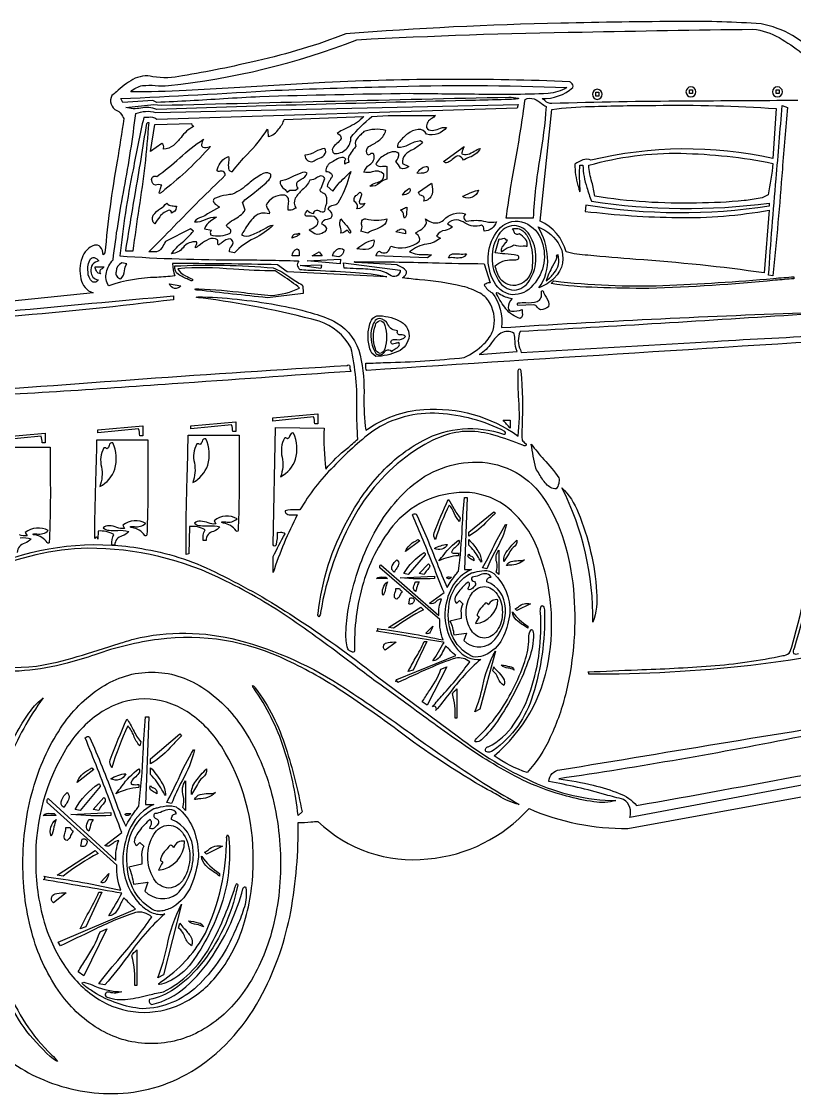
# Model space of a CAD drawing. Extents: x 0.65 to 7.74, y 3.73 to 7.61.
# Drawn here: x 3.02 to 5.815, y 3.732 to 7.608 of the extents above; entities that cross this region are included whole.
import ezdxf

# ---------------------------------------------------------------- set-up
doc = ezdxf.new("R2010")
doc.units = 0

msp = doc.modelspace()

# ---------------------------------------------------------------- linework, layer by layer
for points in [[(5.907509, 7.487956, 0.029976), (5.807034, 7.556655, 0.09106), (5.693632, 7.598829, 0.022583), (5.409601, 7.607548, 0.006506), (4.970134, 7.601079, 0.015009), (4.192636, 7.562829, -0.038209), (3.872354, 7.466025, -0.018253), (3.601865, 7.411053, -0.091219), (3.494637, 7.407829, 0.193727), (3.422629, 7.397942, 0.057357), (3.36274, 7.353579, -0.005269), (3.346639, 7.339829, 0.439012), (3.364639, 7.285829, -0.204812), (3.385028, 7.26487, 0.012229), (3.389639, 7.256831, -0.005755), (3.365692, 7.103153, 0.022533), (3.321639, 6.770831), (3.314637, 6.763831, 0.184039), (3.304744, 6.792976, 0.262131), (3.283665, 6.798899, 0.240208), (3.238728, 6.752621, 0.148842), (3.234887, 6.677204, 0.291979), (3.278639, 6.626833), (2.37464, 6.533832)], [(5.826631, 7.321829, 0.001), (5.420757, 7.319329, 0.008299), (4.937633, 7.310831, -0.213239), (4.912966, 7.321052, 0.050287), (4.901633, 7.328829, 0.1875), (5.013633, 7.368829, 0.311055), (5.006468, 7.385829, -0.025078), (5.002633, 7.389829, 0.022864), (4.116636, 7.386829), (3.789133, 7.367438, -0.002103), (3.614636, 7.358758, -0.019195), (3.414639, 7.353829, -0.155962), (3.457715, 7.375756, -0.060466), (3.503237, 7.375903, 0.054552), (3.551637, 7.375829, 0.066383), (4.232636, 7.541829, -0.010009), (5.047174, 7.56929, -0.002325), (5.664289, 7.579831, -0.10301), (5.758676, 7.54922, -0.03462), (5.840965, 7.4937, 0.045009)], [(4.890633, 6.644832, 0.178538), (4.921758, 6.754831, 0.126065), (4.887633, 6.864831, -0.180648), (4.966633, 6.795831, -0.335934), (4.945705, 6.679361, -0.099061), (4.890633, 6.644832)], [(6.335858, 6.477103, 0.001446), (4.268636, 6.345832, -0.000007), (4.268636, 6.345832, -0.227383), (4.264595, 6.363199, 0.042474), (4.264636, 6.371832, -0.001238), (4.335953, 6.374569, 0.020714), (4.620635, 6.392832, 0.077458), (4.691904, 6.442044, 0.117373), (4.724463, 6.492045, 0.191274), (4.715549, 6.585418, 0.15668), (4.677532, 6.625041, 0.068756), (4.61417, 6.649943, 0.036911), (4.459041, 6.673772, -0.008796), (4.397635, 6.680833, 0.116816), (4.410742, 6.695147, 0.267841), (4.4102, 6.706196, 0.116035), (4.383614, 6.724251, -0.002679), (4.376636, 6.727831), (4.229843, 6.735986, -0.031935), (4.223593, 6.737557, 0.977823), (4.222806, 6.738646, -0.065371), (4.229824, 6.739161, -0.00682), (4.505926, 6.735365, 0.003144), (4.692635, 6.731831), (4.714635, 6.662831, 0.246691), (4.699601, 6.659469, -0.047358), (4.692635, 6.655832, 0.168389), (4.721635, 6.626833, -0.198863), (4.754633, 6.500832, -0.007515), (5.840881, 6.554153, -0.125145)], [(2.385642, 6.504833, -0.001472), (3.569637, 6.615832), (3.569637, 6.601832, -0.009954), (2.984514, 6.541457, -0.002844), (2.592437, 6.507473, -0.01557), (2.37464, 6.493832), (2.385642, 6.504833)], [(5.839224, 6.548292, -0.003093), (4.822633, 6.486832, 0.223245), (4.823788, 6.420163, -0.004512), (4.826635, 6.410833, -0.001176), (5.498382, 6.449583, -0.008885), (6.330629, 6.486832)], [(2.84089, 5.607067, -0.134449), (3.346262, 5.71466, -0.135919), (3.353271, 5.753215, 0.153545), (3.296833, 5.765153), (3.295824, 5.736393, 0.99063), (3.284639, 5.738778, -0.008978), (3.288313, 5.933339, 0.004513), (3.292271, 6.095214), (3.476271, 6.095214, 0.003439), (3.476303, 5.990119, -0.014105), (3.47295, 5.751271, -0.748912), (3.465567, 5.749818, 0.199334), (3.420394, 5.777757, -0.305601), (3.413187, 5.78057, -0.154655), (3.42059, 5.781894, -0.005712), (3.427875, 5.781743, 0.239352), (3.469269, 5.793215, 0.309106), (3.386271, 5.786215), (3.392333, 5.774903, -0.172669), (3.364886, 5.778475, 0.098086), (3.336875, 5.784167, 0.246485), (3.314925, 5.777421, 0.235537), (3.336594, 5.768718, 0.044422), (3.367648, 5.767578, -0.083382), (3.407269, 5.764217, -0.145282), (3.384148, 5.747727, 0.365157), (3.357271, 5.714215), (3.353083, 5.714215, -0.031874), (3.4696, 5.699133, -0.076234), (3.734544, 5.610041, -0.030807), (4.005813, 5.455015, -0.023518), (4.302328, 5.242418), (4.599635, 5.021836, 0.058147), (4.866509, 4.859461, 0.103907), (5.168633, 4.790836, -0.112831), (5.089391, 4.786507, -0.037628), (4.989655, 4.807408, -0.034867), (4.845646, 4.858215, -0.034932), (4.636224, 4.980521, -0.011247), (4.435443, 5.123939, 0.005635), (4.293635, 5.226835, -0.001081), (4.22612, 5.277641, 0.012217), (3.9979, 5.444151, 0.038063), (3.758671, 5.584504, 0.118552), (3.259226, 5.703036, 0.103755), (2.892678, 5.618063, 0.08852)], [(2.93964, 6.068835), (3.123639, 6.068835, 0.003436), (3.123672, 5.963763, -0.014102), (3.120319, 5.72489, -0.748974), (3.112936, 5.723437, 0.199334), (3.067764, 5.751376, -0.305635), (3.060557, 5.754189, -0.154702), (3.06796, 5.755513, -0.005707), (3.075243, 5.755361, 0.239327), (3.116639, 5.766833, 0.309151), (3.033639, 5.759833), (3.039701, 5.748522, -0.172692), (3.012254, 5.752093, 0.098103)], [(6.224193, 5.388772, -0.039378), (5.657163, 5.279679, -0.02947), (5.070633, 5.247835, 0.309777), (5.067633, 5.255835, -0.004481), (5.246294, 5.263773, 0.011084), (5.51162, 5.277851, 0.032912), (5.772917, 5.315142, 0.153051), (5.79468, 5.323513, 0.097626), (5.805492, 5.350703, -0.000005), (5.805643, 5.351214, 0.043471), (5.892941, 5.791959, 0.028468)], [(5.903438, 5.780367, -0.049622), (5.812901, 5.340868, 0.205766), (5.811093, 5.323132, 0.250517), (5.828599, 5.322392, 0.01001)], [(3.01501, 5.741197, -0.083376), (3.054639, 5.737835, -0.145272), (3.031516, 5.721345, 0.36516), (3.00464, 5.687835)], [(2.634362, 5.319322, 0.097567), (3.07454, 5.277394, 0.036107), (3.220702, 5.311429, 0.007538), (3.373071, 5.358614, -0.009565), (3.425174, 5.374886, -0.123884), (3.803285, 5.370565, -0.082816), (4.190896, 5.196243, -0.010038), (4.429579, 5.031867, 0.016234), (4.708051, 4.842951, 0.002166), (4.818635, 4.776836, -0.088975), (4.744023, 4.80924, 0.021248), (4.703635, 4.830836, -0.032899), (4.378897, 5.045759, 0.011943), (4.183998, 5.182609, 0.037265), (3.980685, 5.297562, 0.14664), (3.515637, 5.373835, 0.053542), (3.285349, 5.317957, -0.009895), (3.184594, 5.287304, -0.088975), (2.874189, 5.261691, -0.060409)], [(6.104629, 4.895836), (5.218633, 4.729837, 0.356004), (5.196632, 4.794836, -0.002716), (5.132024, 4.812033, 0.026144), (4.926633, 4.859836, -0.395117), (4.966031, 4.901542, -0.001138), (6.194629, 5.103837, 0.000076)], [(4.962633, 4.869836, -0.025406), (5.086633, 4.846462, -0.040076), (5.181165, 4.816259, -0.13628), (5.243633, 4.772837, 0.001187), (5.856631, 4.884462, 0.002286), (6.295786, 4.967321, 0.01713), (6.532629, 5.017836, -0.013448), (6.530642, 5.025269, 0.28744), (6.510629, 5.053836), (6.219631, 5.093836, 0.002655), (5.836158, 5.021538, -0.013495), (4.962633, 4.869836)], [(2.9002, 3.919657, 0.111706), (3.100345, 3.780816, 0.109453), (3.368288, 3.732073, 0.133526), (3.649966, 3.820702, 0.129907), (3.891317, 4.093978, 0.074918), (3.99316, 4.389083, 0.050467), (4.019636, 4.711837, 0.029208), (4.066163, 4.71399, -0.012209), (4.091636, 4.715838, 0.223522), (4.48901, 4.579838, 0.188531), (4.854633, 4.761839, 0.104972), (5.212344, 4.690253), (6.453629, 4.916836, 0.088666)], [(3.181014, 4.457379), (3.135014, 4.421381, -0.709018), (3.147245, 4.455175, -0.068673), (3.181014, 4.457379)]]:
    msp.add_lwpolyline(points, format="xyb")
for points in [[(3.386639, 7.314829), (3.378639, 7.328829, 0.003834), (3.936692, 7.358925, -0.004573), (4.335749, 7.371822, -0.018292), (4.991633, 7.368829, -0.093761), (4.923933, 7.346764, -0.014717), (4.657105, 7.344419, -0.001593), (4.422947, 7.346829, -0.000113), (4.422947, 7.346829), (4.422947, 7.346829, 0.004551), (3.881674, 7.335558, 0.001007), (3.750181, 7.327939, -0.00383), (3.508637, 7.314829), (3.494637, 7.321829)], [(5.439935, 7.334794, 0.414102), (5.457661, 7.353058, 0.414085), (5.439935, 7.371324, 0.41407), (5.422207, 7.353058, 0.414086)], [(5.752933, 7.334794, 0.414086), (5.770661, 7.353058, 0.41407), (5.752933, 7.371324, 0.41407), (5.735206, 7.353058, 0.414086)], [(4.784224, 7.325662, -0.000875), (4.660964, 7.322508, 0.00269), (3.508637, 7.289829, 0.150088), (3.451035, 7.29453, -0.120482), (3.396637, 7.296829), (3.497637, 7.307831), (3.524887, 7.304829), (3.524888, 7.304829, -0.001073), (4.781722, 7.334153, -0.039912), (4.816126, 7.330309, -0.862888), (4.816807, 7.329184, -0.083032), (4.812367, 7.328025, -0.022181)], [(4.840635, 7.325829, -0.209515), (4.872841, 7.327736, -0.072464), (4.899909, 7.311332, 0.027321), (4.916633, 7.299829, -0.022821), (4.893935, 7.114139, 0.030467), (4.869635, 6.896831, -0.008172), (4.772635, 6.896831, -0.000068), (4.772635, 6.896831, -0.013686), (4.806635, 7.111329, 0.013686)], [(5.101383, 7.326128, 0.414102), (5.11911, 7.344392, 0.414102), (5.101383, 7.362656, 0.414102), (5.083657, 7.344392, 0.414102)], [(3.350639, 6.745832, -0.016481), (3.391192, 7.005146, 0.018602), (3.432639, 7.274829, -0.166735), (3.504637, 7.278829), (4.815635, 7.307831), (4.811697, 7.293767), (3.508637, 7.253831, 0.248245), (3.479569, 7.260647, -0.062946), (3.461637, 7.260829), (3.461637, 7.260829, 0.006157), (3.423138, 7.07183, 0.024841), (3.375639, 6.759831, 0.01678), (3.803873, 6.746055, -0.004648), (4.017989, 6.742581, -0.957339), (4.020108, 6.736968, 0.071344), (4.016636, 6.727831, 0.170219), (4.02575, 6.711557, 0.020495), (4.083264, 6.708008, -0.006671), (4.227046, 6.69982, -0.044689), (4.340636, 6.684832), (3.980638, 6.702832), (3.945881, 6.728107, 0.004874), (3.565467, 6.732586, 0.063012), (3.573637, 6.687831), (3.573637, 6.687831, -0.014095), (3.508779, 6.682384, 0.080636), (3.335639, 6.651832, -0.206541), (3.326638, 6.700706, -0.116665)], [(5.736631, 7.112831, 0.113934), (5.078633, 7.105831, 0.231701), (5.049258, 7.10708, 0.066691), (5.020633, 7.091831, 0.080763), (5.03167, 7.014759, -0.000441), (5.033039, 7.009437, -0.000046), (5.033348, 7.008231, 0.05472), (5.038261, 6.992048, 0.137482), (5.038786, 7.011171, -0.030636), (5.038633, 7.087831), (5.049633, 7.087831, 0.075148), (5.063915, 7.007675, 0.016365), (5.080446, 6.957518), (5.080446, 6.957518, 0.070078), (5.722631, 6.950831), (5.722631, 6.939831, -0.079317), (5.060633, 6.943831), (5.057946, 6.921269, 0.026615), (5.392163, 6.898799, 0.049367), (5.722631, 6.925831), (5.704632, 6.698832, 0.018492), (5.240418, 6.747488, -0.004086), (5.067266, 6.762538, -0.059952), (4.988633, 6.774831, 0.228564), (4.894635, 6.885831), (4.937633, 7.289829, -0.031503), (5.076571, 7.300283, -0.007876), (5.312632, 7.304455, -0.020323), (5.747631, 7.292829)], [(5.736631, 6.687831), (5.720861, 6.690435, -0.005256), (5.748093, 7.038624, 0.002996), (5.769632, 7.303829), (5.789193, 7.2971, 0.002494), (5.770625, 7.073497, -0.005896)], [(4.012636, 6.932831, 0.036304), (4.004112, 6.929374, -0.190165), (3.983636, 6.925831, -0.066192), (3.984636, 6.946246, 0.11145), (3.984657, 6.968024, 0.308997), (3.965636, 6.979831, 0.295975), (3.904637, 6.943831, 0.160222), (3.910447, 6.929403, -0.229171), (3.915637, 6.911832, 0.286286), (3.861345, 6.900956, 0.075716), (3.825902, 6.853769, -0.011985), (3.814637, 6.835831, 0.224841), (3.852678, 6.836308, 0.040082), (3.896031, 6.857336, -0.103062), (3.929637, 6.871831, -0.089014), (3.860486, 6.822776, 0.101584), (3.789637, 6.770831), (3.771638, 6.774831, -0.241024), (3.777617, 6.792715, 0.115984), (3.784745, 6.807515, 0.324907), (3.774638, 6.821831, 0.166537), (3.745064, 6.808689, -0.033849), (3.732742, 6.800397, -0.726297), (3.73006, 6.805723, 0.070529), (3.728638, 6.817831, 0.251376), (3.69665, 6.820322, 0.066947), (3.666616, 6.801475, -0.0257), (3.648637, 6.788831, -0.196586), (3.651051, 6.79921, 0.266027), (3.652637, 6.810831, 0.26773), (3.603824, 6.78986, -0.200482), (3.562638, 6.767831, -0.081745), (3.600763, 6.808936, 0.03037), (3.641637, 6.849831), (3.630637, 6.857832), (3.54045, 6.812518, 0.004928), (3.536698, 6.805547, -0.063642), (3.522868, 6.783879, -0.23416), (3.501637, 6.774831), (3.479639, 6.774831, 0.008824), (3.570574, 6.866253, -0.010133), (3.756637, 7.051831, 0.55707), (3.734365, 7.065493, -0.800448), (3.728358, 7.07485, -0.232009), (3.767637, 7.119829, -0.171109), (3.768643, 7.1003, 0.074126), (3.768252, 7.076538, 0.436866), (3.782637, 7.065831, -0.031397), (3.836532, 7.12821, 0.058296), (3.908636, 7.217829, -0.057687), (3.911636, 7.191829, 0.201738), (3.950012, 7.219454, 0.108651), (3.969637, 7.253831), (4.257636, 7.263829, -0.105928), (4.199901, 7.224922, 0.048158), (4.160636, 7.202831, -0.381174), (4.175166, 7.184233, -0.127673), (4.160283, 7.166576, 0.088822), (4.145081, 7.149838, 0.370842), (4.149636, 7.130832, 0.457164), (4.210636, 7.188829, -0.044721), (4.286636, 7.263829, -0.026364), (4.442858, 7.267867, 0.004949), (4.516635, 7.267829, -0.04742), (4.50351, 7.256916, 0.324477), (4.484635, 7.224829, 0.284135), (4.504143, 7.213868, 0.077539), (4.528032, 7.219685, -0.131516), (4.556635, 7.224829, -0.304843), (4.484635, 7.199831, 0.309235), (4.453604, 7.217237, 0.13296), (4.416385, 7.201831, 0.075728), (4.387042, 7.173674, 0.264393), (4.379636, 7.152831, 0.152473), (4.419596, 7.16353, -0.068394), (4.462635, 7.177829), (4.469635, 7.170829, -0.100051), (4.435506, 7.145469, 0.073169), (4.406857, 7.12573, 0.250955), (4.397635, 7.094831), (4.419636, 7.083829, -0.298756), (4.390354, 7.076939, 0.057492), (4.372635, 7.101831, 0.260413), (4.383635, 7.130832, 0.249627), (4.360261, 7.135987, 0.089604), (4.332386, 7.12408, 0.171453), (4.300636, 7.091831, 0.304308), (4.325547, 7.084088, -0.070659), (4.340636, 7.083829), (4.340636, 7.037831, 0.092422), (4.315096, 7.024414, -0.222838), (4.278636, 7.011831, -0.145654), (4.301369, 7.023939, 0.093551), (4.322136, 7.033488, 0.271577), (4.329636, 7.055829, 0.300529), (4.287775, 7.063928, -0.135075), (4.257636, 7.062831, -0.15994), (4.277545, 7.089495, 0.365417), (4.293635, 7.127832, 0.466788), (4.278982, 7.127367, -0.099988), (4.271636, 7.123829, -0.401117), (4.275636, 7.155831, -0.000643), (4.279846, 7.158088, 0.050822), (4.315425, 7.180298, 0.175798), (4.336635, 7.213829, 0.150658), (4.257636, 7.209829, -0.035326), (4.246065, 7.198161, 0.077591), (4.229944, 7.180041, 0.237732), (4.228635, 7.155831, -0.017895), (4.219465, 7.144364, 0.063479), (4.204187, 7.122821, 0.232267), (4.203636, 7.098831, -0.004492), (4.200636, 7.097869, 0.126449), (4.188636, 7.091831, 0.048604), (4.188802, 7.097753, -0.276759), (4.192636, 7.109829, 0.295869), (4.173093, 7.115127, 0.068315), (4.151269, 7.104621, -0.057331), (4.131636, 7.094831, -0.062367), (4.126174, 7.085834, 0.267474), (4.120636, 7.065831, -0.167911), (4.139011, 7.058581, -0.504748), (4.138636, 7.040831, -0.047671), (4.132487, 7.029812, 0.122481), (4.124636, 7.011831), (4.145636, 6.993831, -0.072946), (4.188183, 7.043309, 0.015521), (4.210636, 7.065831, 0.008707), (4.203048, 7.043755, -0.069359), (4.163636, 6.950831, -0.173201), (4.147142, 6.942732, 0.261708), (4.127636, 6.929831, -0.096166), (4.140261, 6.914456, -0.299698), (4.138636, 6.896831, -0.094376), (4.124977, 6.892246, 0.314391), (4.104199, 6.876268, -0.257658), (4.121896, 6.859031, -0.272486), (4.112229, 6.845362, -0.258669), (4.080636, 6.839831), (4.059636, 6.853831, -0.020957), (4.068316, 6.858474, 0.079604), (4.086231, 6.869913, 0.27633), (4.091636, 6.889831, 0.327485), (4.058733, 6.903724, -0.019146), (4.048636, 6.903831, -0.505431), (4.048892, 6.918738, 0.113064), (4.052636, 6.925831, 0.20093), (4.076699, 6.913768, -0.642051), (4.096671, 6.922674, 0.311619), (4.116636, 6.921831, -0.050384), (4.120449, 6.941506, 0.195051), (4.120636, 6.979831, 0.094118), (4.110692, 6.986826, -0.0978), (4.10026, 6.994254, -0.426984), (4.102636, 7.004831), (4.116386, 7.040081, 0.307421), (4.102187, 7.049114, 0.104262), (4.086442, 7.042334, -0.144582), (4.062636, 7.033831, -0.112437), (4.034946, 6.998588, 0.081474), (4.009613, 6.968677, 0.290755)], [(3.422637, 6.777831), (3.396637, 6.777831, -0.002533), (3.430552, 6.982029, 0.004095), (3.472637, 7.238829, 0.009726), (3.473628, 7.239874, -0.309109), (3.479639, 7.242829, -0.023347), (3.444083, 6.932838, 0.005803)], [(3.641637, 7.227829, 0.119792), (3.596501, 7.188245, -0.051283), (3.569209, 7.159667, -0.163639), (3.533637, 7.145831, -0.009355), (3.533732, 7.149566, 0.34666), (3.526637, 7.166831), (3.486638, 7.137829), (3.501637, 7.235829), (3.634637, 7.238829, 0.358508), (3.638075, 7.2317, -0.097683)], [(3.702637, 7.155831, -0.043826), (3.537897, 6.999707, 0.000117), (3.528058, 6.991363, -0.188706), (3.519234, 6.986365, -0.303967), (3.519432, 6.994946, 0.002785), (3.520666, 6.999206, -0.051677), (3.526637, 7.015831, 0.169785), (3.50389, 7.016056, -0.309726), (3.490597, 7.032459, -0.658478), (3.508637, 7.047831, 0.031562), (3.591835, 7.114174, -0.036269), (3.677637, 7.181829, 0.094667), (3.670913, 7.16214, 0.320735), (3.674788, 7.153643, 0.142543), (3.699348, 7.155113, -0.00139)], [(4.073636, 7.101831, -0.052716), (4.090587, 7.110623, 0.089511), (4.114296, 7.124396, 0.359566), (4.116636, 7.148831, 0.085673), (4.081431, 7.136533, -0.087301), (4.044636, 7.123829, 0.511418)], [(4.678635, 7.148831, -0.20207), (4.639193, 7.116797, 0.043965), (4.617635, 7.105831, 0.342636), (4.596692, 7.121609, 0.129635), (4.576745, 7.108761, -0.082441), (4.561089, 7.097414, -0.354443), (4.545635, 7.101831), (4.620635, 7.155831, 0.112219), (4.614155, 7.141071, -0.049142), (4.610635, 7.130832, 0.231307), (4.633368, 7.127554, 0.061426), (4.656546, 7.138408, -0.059857)], [(5.736631, 7.094831, -0.023685), (5.719367, 6.981101, -0.121046), (5.689825, 6.96904, -0.029566), (5.632087, 6.959959, -0.023184), (5.46053, 6.951296, -0.045399), (5.092633, 6.975831, 0.039439), (5.081982, 7.027274, -0.053131), (5.070633, 7.087831, -0.07331), (5.403632, 7.13108, -0.044698)], [(3.885517, 7.053642, 0.047913), (3.841095, 7.021862, -0.082539), (3.782637, 6.983831, -0.020902), (3.760981, 6.979971, 0.097219), (3.720637, 6.968832, 0.581651), (3.716511, 6.951564, 0.078219), (3.733346, 6.938279, -0.007179), (3.735637, 6.936831), (3.692637, 6.911832, -0.108147), (3.670743, 6.900545, 0.218381), (3.645637, 6.882831, 0.119565), (3.68446, 6.891712, -0.119349), (3.724638, 6.900831), (3.724637, 6.900831, 0.0281), (3.702762, 6.885331, 0.190076), (3.681637, 6.857832), (3.706637, 6.853831, 0.276728), (3.702803, 6.841754, -0.048598), (3.702637, 6.835831, 0.169224), (3.774638, 6.842831, 0.473663), (3.769312, 6.860346, -0.223324), (3.760637, 6.871831, -0.065388), (3.786327, 6.890658, 0.115125), (3.828637, 6.925831), (3.818636, 6.954831, -0.012534), (3.85567, 6.984742, 0.028529), (3.910626, 7.03109, 0.124618), (3.921048, 7.046613, 0.280792), (3.919172, 7.057486, 0.301579)], [(4.052636, 7.058831, 0.294731), (4.029993, 7.059425, 0.029098), (3.99368, 7.044186, -0.081722), (3.954636, 7.029829, 0.269219), (3.969475, 7.002643, -0.074462), (3.980638, 6.990831, -0.300808), (4.000137, 6.997831, 0.300766), (4.019636, 7.004831, -0.286011), (4.016446, 7.026281, -0.127208), (4.031483, 7.037962, 0.209147)], [(4.448635, 7.058831, 0.008484), (4.453159, 7.064043, -0.257261), (4.487635, 7.083829, -0.521079), (4.480439, 7.061839, -0.100903)], [(4.455635, 6.990831), (4.502635, 7.022832, 0.001494), (4.503341, 7.01875, -0.107613), (4.504539, 6.983069, -0.293588), (4.473635, 6.957831, 0.570821), (4.465573, 6.978199, -0.37695)], [(4.260636, 6.950831, -0.296017), (4.232636, 6.929831, 0.378222), (4.228295, 6.953105, -0.624493), (4.232636, 6.979831), (4.242636, 6.990831, -0.364269), (4.248596, 6.980666, -0.069751), (4.24439, 6.96619, 0.164376), (4.241356, 6.951226, 0.327868)], [(4.397635, 6.979831, -0.150108), (4.422636, 7.004831, -0.440472), (4.41876, 6.987456, -0.137303)], [(4.613635, 6.975831, 0.020219), (4.632782, 6.983862, -0.057985), (4.671635, 6.997831, -0.479811), (4.617635, 6.972831)], [(3.555637, 6.925831, 0.203038), (3.519638, 6.901206, 0.035962), (3.501638, 6.875831), (3.501637, 6.875831, -0.373396), (3.495882, 6.906862, -0.092061), (3.522278, 6.931451, 0.062405), (3.544637, 6.950831, 0.215957), (3.564512, 6.941206, 0.036053), (3.580637, 6.939831, 0.007129), (3.579065, 6.934815, -0.279859), (3.562638, 6.914832, 0.389383), (3.559109, 6.922627, -0.069012)], [(4.692635, 6.849831, -0.080155), (4.691708, 6.855001, 0.293034), (4.682635, 6.871831, -0.267669), (4.62421, 6.879015, 0.094546), (4.592692, 6.890551, 0.241989), (4.559635, 6.875831), (4.577635, 6.864831, -0.158369), (4.551083, 6.852343, 0.276666), (4.520635, 6.831831), (4.534635, 6.824831, -0.149458), (4.484713, 6.802743, 0.140271), (4.422636, 6.774831, 0.111659), (4.478493, 6.764976, -0.024671), (4.502635, 6.763831), (4.487635, 6.752832), (4.300636, 6.759831, 0.055626), (4.304444, 6.767281, -0.30191), (4.314636, 6.777831, 0.464353), (4.346237, 6.778324, 0.104249), (4.354636, 6.795831, 0.278074), (4.458635, 6.813831, 0.343658), (4.448313, 6.839327, -0.009), (4.444635, 6.842831, -0.013885), (4.454249, 6.849058, 0.078379), (4.477836, 6.867293, 0.326074), (4.480635, 6.893831, 0.083091), (4.50226, 6.882081, 0.285237), (4.545635, 6.889831, -0.304001), (4.624635, 6.911832, 0.540946), (4.628635, 6.885831, -0.103119), (4.698604, 6.884557, 0.105148), (4.736635, 6.882831, -0.316638)], [(4.412635, 6.936831, -0.053356), (4.411635, 6.914956, -0.202969), (4.404635, 6.896831, -0.113584), (4.401257, 6.908396, 0.304422), (4.390635, 6.925831, -0.018636), (4.404712, 6.932985, 0.004599)], [(4.174636, 6.893831, 0.033831), (4.18885, 6.876387, -0.081942), (4.210636, 6.846831), (4.206636, 6.842831), (4.196636, 6.853831, -0.231859), (4.174636, 6.842831, 0.14013), (4.17327, 6.863542, -0.213837)], [(4.271636, 6.842831), (4.246636, 6.849831, 0.20554), (4.250056, 6.871336, -0.110603), (4.250726, 6.886929, -0.334032), (4.264636, 6.893831, 0.118603), (4.340636, 6.893831, -0.229298), (4.326524, 6.86883, -0.068184), (4.299079, 6.85583, 0.06819)], [(4.897011, 6.822657, -0.297124), (4.86904, 6.653919, -0.224212), (4.79403, 6.619621, -0.270191), (4.723178, 6.677011, -0.286315), (4.743176, 6.853574, -0.295108), (4.827861, 6.883443, -0.229963)], [(4.800386, 6.636724, 0.251709), (4.856323, 6.670895, 0.147423), (4.879493, 6.753394, 0.147422), (4.856323, 6.835893, 0.25171), (4.800386, 6.870065, 0.251709), (4.744448, 6.835893, 0.147424), (4.721278, 6.753394, 0.147425), (4.744448, 6.670895, 0.251709)], [(3.998636, 6.824831, -0.518099), (4.012874, 6.839264, 0.106166), (4.023636, 6.842831, -0.477808), (4.023105, 6.836643, -0.082214), (4.014136, 6.830831, -0.033585), (3.998636, 6.824831, -0.000031)], [(4.408636, 6.849831), (4.408636, 6.839831), (4.372635, 6.846831, -0.114821), (4.389135, 6.856581, -0.368031)], [(4.746633, 6.821831, 0.216673), (4.764635, 6.824831, -0.054872), (4.767995, 6.821423, 0.364761), (4.775635, 6.817831, -0.217213), (4.768882, 6.806964, 0.048805), (4.756861, 6.791259, 0.253716), (4.754633, 6.774831, -0.1156), (4.783187, 6.791765, 0.04054), (4.800633, 6.799831, 0.10226), (4.833185, 6.795997, -0.019819), (4.847633, 6.795831, 0.259844), (4.841384, 6.820831, 0.09557), (4.818635, 6.839831, -0.574327), (4.801485, 6.846821, 0.128811), (4.793635, 6.857832, -0.241938), (4.83245, 6.850547, -0.135711), (4.855869, 6.815498, -0.108902), (4.866512, 6.724961, -0.332049), (4.814404, 6.654985, -0.301827), (4.750632, 6.677643, -0.08621), (4.732635, 6.723831, -0.215625), (4.792837, 6.745371, 0.020391), (4.812231, 6.746928, 0.779384), (4.81265, 6.761974, 0.042242), (4.767732, 6.767219, -0.032988), (4.732635, 6.770831)], [(4.023636, 6.759831), (3.998636, 6.759831, -0.309059), (4.016636, 6.785831, -0.348549), (4.02361, 6.770452, 0.069258)], [(4.167636, 6.756831), (4.142636, 6.759831, 0.003753), (4.145061, 6.76399, -0.103134), (4.160328, 6.783912, -0.342568), (4.185636, 6.781831, -0.311451)], [(4.293635, 6.817831, -0.402499), (4.27452, 6.784843, -0.102427), (4.232636, 6.785831, -0.131364), (4.293625, 6.817828)], [(3.260613, 6.702475, -0.198913), (3.269601, 6.749955, -0.280209), (3.28292, 6.753895, -0.153347), (3.299639, 6.741831, 0.442479), (3.270931, 6.703369, 0.377581), (3.296639, 6.673831, -0.447757), (3.276587, 6.666712, -0.234622)], [(4.628635, 6.767831, -0.240194), (4.610642, 6.75349, -0.073919), (4.586864, 6.75317, 0.075764), (4.563635, 6.752832, -0.316377), (4.578251, 6.767161, -0.07079), (4.603304, 6.7675, 0.069951)], [(4.959633, 6.763831, 0.384385), (4.952633, 6.759831), (4.955633, 6.756831, -0.055714), (4.94007, 6.722853, 0.059073), (4.916633, 6.669831, 0.066228), (4.945316, 6.698474, 0.265951)], [(3.317639, 6.720831, -0.130318), (3.311002, 6.713677, 0.611349), (3.306639, 6.695831, -0.336226), (3.290889, 6.705706, -0.09689), (3.285639, 6.720831)], [(3.378639, 6.677833, 0.214023), (3.392028, 6.706524, -0.127691), (3.400639, 6.731831), (3.382637, 6.734831, 0.299938), (3.361513, 6.702956, 0.469036)], [(3.936636, 6.705832, -0.016827), (3.78649, 6.711788, 0.04322), (3.584637, 6.713831, 0.176342), (3.612225, 6.688693, 0.025328), (3.638314, 6.675556), (3.638314, 6.675556, -0.628654), (3.63364, 6.670343, 0.006145), (3.622825, 6.674949, -0.064048), (3.587407, 6.693272, -0.303361), (3.5742, 6.723768, -0.033626), (3.929637, 6.716831, -0.066873), (3.989681, 6.68321, 0.038982), (4.034636, 6.655832, -0.100755), (4.037689, 6.628894, 0.003797), (4.037636, 6.623833), (3.908636, 6.608831, -0.003236), (3.656758, 6.636685, -0.280832), (3.647023, 6.639882, -0.138508), (3.660453, 6.641365, -0.017963), (3.825209, 6.627371, 0.005991), (3.92284, 6.617542, 0.094661), (4.025449, 6.643769, 0.038137), (3.96558, 6.686682, -0.010274)], [(4.103636, 6.728206, -0.152088), (4.101682, 6.714292), (4.027636, 6.725206)], [(4.389197, 6.708768, -0.672149), (4.350635, 6.691832, 0.124558), (4.297503, 6.70935, 0.024768), (4.229737, 6.713838, -0.019832), (4.186699, 6.716268), (4.183949, 6.735518)], [(4.944633, 6.669831, 0.039125), (5.339024, 6.653285, 0.013166), (5.738424, 6.678835, -0.000407), (5.812631, 6.684832), (5.812631, 6.677833, 0.000384), (5.744132, 6.671938, -0.01693), (5.287971, 6.642785, -0.011968), (5.102528, 6.646185, -0.033401), (4.934633, 6.659831)], [(3.595388, 6.652456, -0.666326), (3.555387, 6.659458)], [(4.814276, 6.580719, -0.000038), (4.814276, 6.580719, -0.541903), (4.815869, 6.59041, -0.036297), (4.843449, 6.591158, 0.094481), (4.883864, 6.595033, 0.371919), (4.899517, 6.627287, -0.269168), (4.901255, 6.635645, -0.286846), (4.907322, 6.627521, 0.03772), (4.916304, 6.610426, -0.255788), (4.925286, 6.576411, -0.125471), (4.896962, 6.564987, -0.120057), (4.884111, 6.57515, 0.150505), (4.872635, 6.583832)], [(4.767593, 6.125564, 0.101951), (4.52833, 6.190577, 0.165144), (4.289636, 6.126833, 0.039514), (4.147491, 5.998105, 0.064281), (4.026636, 5.841835, -0.025883), (4.011327, 5.84192, 0.088439), (3.972637, 5.838835, 0.301653), (3.983165, 5.82506, 0.091156), (4.001279, 5.824076, -0.05876), (4.016636, 5.823833, 0.04018), (3.929637, 5.615835), (3.929637, 5.672835, -0.011411), (3.972637, 5.755835, 0.19343), (3.956408, 5.759542, -0.060173), (3.944636, 5.759833, -0.056381), (3.940008, 5.716364, -0.93683), (3.930204, 5.715021), (3.937949, 6.140021), (4.113636, 6.137833, 0.044724), (4.120449, 5.988771), (4.120449, 5.988771, -0.063011), (4.197949, 6.065237, 0.01196), (4.235636, 6.097833, -0.015515), (4.232283, 6.206558, 0.064703), (4.210636, 6.428832, 0.18338), (4.096193, 6.524565, 0.032229), (3.66781, 6.608447, -0.152981), (3.651359, 6.611506, -0.061651), (3.674149, 6.612224, -0.038386), (3.958572, 6.580059, -0.025615), (4.078032, 6.551293, -0.059247), (4.158428, 6.518546, -0.202029), (4.24463, 6.400962, -0.062618), (4.257777, 6.25055, 0.038721), (4.264636, 6.129833, -0.138235), (4.47408, 6.204808, -0.175198), (4.815635, 6.108835, 0.047835), (4.817447, 6.239818, -0.023473), (4.815908, 6.343768, -0.354359), (4.820028, 6.351934, -0.335683), (4.824996, 6.343411, -0.037638), (4.829382, 6.143869, 0.042324), (4.829436, 6.093979, 0.037491), (4.8422, 6.081493, -0.569084), (4.842863, 6.074456, -0.281022), (4.832457, 6.075426, 0.025914), (4.727005, 6.112167, 0.068236), (4.635666, 6.125876, 0.086854), (4.544899, 6.109475, 0.058425), (4.441161, 6.055886, 0.116422), (4.227199, 5.826064, 0.088473), (4.10099, 5.470708, -0.169911), (4.095012, 5.455245, -0.369147), (4.092636, 5.467097, -0.099385), (4.199135, 5.806097, -0.061919), (4.314928, 5.970589, -0.087923), (4.472146, 6.092985, -0.2105), (4.761982, 6.1155, 0.875275)], [(4.829635, 6.565832, 0.074282), (4.83, 6.55431, -0.390045), (4.822633, 6.533832, -0.142212), (4.771448, 6.568624, -0.053091), (4.738567, 6.62099, -0.437136), (4.738095, 6.627677, -0.203398), (4.74639, 6.624515, 0.1081), (4.793635, 6.605831, 0.200731), (4.778776, 6.572239, 0.346327), (4.791104, 6.560651, 0.117454)], [(4.420828, 6.470631, -0.288484), (4.380321, 6.4147, -0.102191), (4.300636, 6.396833, -0.223613), (4.279412, 6.424754, -0.08177), (4.273107, 6.473179, -0.087374), (4.281566, 6.520181, -0.262963), (4.304635, 6.543832, -0.119961), (4.384805, 6.526011, -0.300612)], [(4.300636, 6.407832, 0.48708), (4.331593, 6.411775, -0.526373), (4.358635, 6.414832, -0.082526), (4.371287, 6.424209, 0.088031), (4.383584, 6.433406, 0.343081), (4.383635, 6.446832, 0.018153), (4.371084, 6.443484, -0.012537), (4.360911, 6.440687, -0.663639), (4.361065, 6.456932, -0.049341), (4.376486, 6.457666, 0.279613), (4.408636, 6.468832, 0.239899), (4.391774, 6.474788, -0.652238), (4.379636, 6.489832, -0.310509), (4.344835, 6.511901, 0.270144), (4.314244, 6.534012, 0.269524), (4.295498, 6.521958, 0.10435), (4.284546, 6.490334, 0.176861)], [(4.316074, 6.526619, -0.291836), (4.332948, 6.509144, -0.091672), (4.339937, 6.466957, -0.091675), (4.332948, 6.42477, -0.291837), (4.316074, 6.407296, -0.291843), (4.299198, 6.42477, -0.091678), (4.292208, 6.466957, -0.091675), (4.299198, 6.509144, -0.291842)], [(4.674635, 6.403832), (4.811633, 6.414832, -0.089313), (4.804139, 6.451876, 0.030323), (4.800633, 6.479832, 0.281841), (4.752851, 6.480935, 0.090802), (4.718942, 6.445658, -0.127774)], [(2.72764, 6.245832, -0.215104), (2.720765, 6.259206, 0.000395), (2.72064, 6.259832, -0.005128), (4.196636, 6.363832, -0.39426), (4.205171, 6.364632, -0.127595), (4.206851, 6.356021, 0.188476), (4.210636, 6.342833), (4.210636, 6.342833, -0.000851), (3.564763, 6.297333, -0.005783)], [(3.928854, 6.17415), (4.090854, 6.189149), (4.090854, 6.153151), (4.079854, 6.153151, 0.059015), (4.075853, 6.17815, -0.000033), (4.075853, 6.17815), (3.928854, 6.16315)], [(4.761072, 6.165833), (4.786635, 6.165833), (4.786635, 6.137833, -0.02802), (4.761072, 6.165833, 0.000046)], [(3.443271, 6.135214), (3.296271, 6.120215), (3.296271, 6.131214), (3.458269, 6.146214), (3.458269, 6.110214), (3.447269, 6.110214, 0.059082)], [(3.779333, 6.149771), (3.632333, 6.134771), (3.632333, 6.145771), (3.794333, 6.160772), (3.794333, 6.124771), (3.783333, 6.124771, 0.059042)], [(3.090639, 6.108835), (2.943639, 6.093833), (2.943639, 6.104832), (3.105639, 6.119833), (3.105639, 6.083833), (3.094639, 6.083833, 0.059045)], [(3.716335, 5.802772), (3.722397, 5.791458, -0.172667), (3.69495, 5.79503, 0.098085), (3.666937, 5.800722, 0.246493), (3.644989, 5.793977, 0.235543), (3.666657, 5.785274, 0.044396), (3.697708, 5.784133, -0.083375), (3.737333, 5.780771, -0.145284), (3.714211, 5.764281, 0.365158), (3.687335, 5.730771), (3.676335, 5.730771, -0.137128), (3.683335, 5.769771, 0.153545), (3.626897, 5.781708), (3.624397, 5.682461), (3.615335, 5.680774, -0.012374), (3.618546, 5.946836, 0.003721), (3.622335, 6.111771), (3.806333, 6.111771, 0.003437), (3.806366, 6.006701, -0.014106), (3.803014, 5.767826, -0.749203), (3.795631, 5.766375, 0.199317), (3.750458, 5.794314, -0.305635), (3.743251, 5.797127, -0.154702), (3.750654, 5.79845, -0.005711), (3.75794, 5.798298, 0.239358), (3.799333, 5.809771, 0.309107)], [(3.664333, 6.077771, 0.309158), (3.65537, 6.080825, -0.00973), (3.653335, 6.080771, 0.18207), (3.644725, 6.011736, -0.132563), (3.639335, 5.940771, 0.189972), (3.693209, 6.00377, 0.174376), (3.686333, 6.098771, 0.46636), (3.673063, 6.089265, -0.218889)], [(3.981699, 6.098771, 0.308999), (3.972733, 6.101825, -0.009709), (3.970699, 6.101771, 0.182068), (3.962089, 6.032739, -0.132571), (3.956699, 5.961772, 0.189978), (4.010574, 6.024771, 0.174382), (4.003699, 6.119769, 0.466371), (3.990427, 6.110265, -0.218817)], [(3.350271, 6.084214, 0.466367), (3.337, 6.074708, -0.218849), (3.328271, 6.063214, 0.309072), (3.319305, 6.06627, -0.009706), (3.317271, 6.066215, 0.182062), (3.308662, 5.997182, -0.132567), (3.303271, 5.926214, 0.189962), (3.357146, 5.989214, 0.174381)], [(4.862633, 6.079833, 0.029084), (4.908656, 6.024402, -0.03749), (4.962633, 5.957833, -0.216503), (4.952633, 5.917833, -0.202039), (4.916431, 5.935513, -0.056877), (4.89187, 5.971354, 0.018371), (4.878874, 5.992501, -0.012182), (4.862633, 6.079833, 0.000012)], [(4.890633, 5.687835, 0.134711), (4.781741, 5.847084, 0.150167), (4.639509, 5.904208, 0.227066), (4.372635, 5.795833, 0.102723), (4.255731, 5.579519, 0.079262), (4.224087, 5.331218, -0.431716), (4.213597, 5.329, -0.225774), (4.199636, 5.339899, -0.08881), (4.192881, 5.396558, -0.03848), (4.202012, 5.486196, -0.064734), (4.273449, 5.714287, -0.105895), (4.424979, 5.923918, -0.185414), (4.667635, 6.014833, -0.25629), (4.912576, 5.876072, -0.073551), (4.980742, 5.730382, -0.051175), (5.015008, 5.555585, -0.082189), (4.988753, 5.183973, -0.051113), (4.931687, 5.019808, -0.07552), (4.847633, 4.891838, -0.067688), (4.728635, 4.952836, 0.179784), (4.924759, 5.296335, 0.132784)], [(4.973633, 5.921833, -0.109996), (5.032184, 5.832126, -0.044961), (5.07743, 5.691912, -0.045005), (5.098778, 5.545158, -0.107407), (5.085633, 5.435835, 0.120269)], [(4.516936, 5.116064, 0.914619), (4.505439, 5.130214, -0.004009), (4.54321, 5.173471, 0.029179), (4.640124, 5.292279, 0.234304), (4.589318, 5.305814, 0.036238), (4.492258, 5.26837, 0.006076), (4.379872, 5.217308, 0.959209), (4.372973, 5.220667, -0.058663), (4.376622, 5.228964, -0.00011), (4.376622, 5.228964), (4.590187, 5.315332, -0.034487), (4.566709, 5.336802, 0.038732), (4.552947, 5.349508, 0.021305), (4.545611, 5.335186, -0.056987), (4.53083, 5.309452, -0.210916), (4.506914, 5.29556, 0.010219), (4.547307, 5.362822), (4.543799, 5.363407, 0.000326), (4.302986, 5.403462, 0.843109), (4.305131, 5.413001, -0.020711), (4.543868, 5.371844, -0.103044), (4.531837, 5.445671), (4.315261, 5.631871, 0.083247), (4.315236, 5.635577, -0.434326), (4.3187, 5.643354), (4.5284, 5.460433, -0.11024), (4.537853, 5.519493, 0.180271), (4.518957, 5.510619, -0.375844), (4.494882, 5.504729), (4.547307, 5.543281, -0.003101), (4.508882, 5.639396, 0.010571), (4.433003, 5.823812, -0.326749), (4.447103, 5.826017, -0.015178), (4.522317, 5.64878, 0.022227), (4.559339, 5.561328, -0.044875), (4.590074, 5.607803, 0.00418), (4.599771, 5.620828, 0.022059), (4.61336, 5.779962, -0.010677), (4.621217, 5.886156), (4.630671, 5.886156), (4.621217, 5.626128), (4.64614, 5.626128, 0.169726), (4.575882, 5.561327, 0.11211), (4.550744, 5.469457, 0.19511), (4.596545, 5.337667, 0.263662), (4.680517, 5.301301, 0.062912), (4.566504, 5.177396, -0.010052)], [(4.566214, 5.859085, 0.042731), (4.516367, 5.735225), (4.516367, 5.735225, -0.27526), (4.511179, 5.758858, -0.011573), (4.562776, 5.879592, 0.000001), (4.562776, 5.879592, -0.045589), (4.582945, 5.847165, 0.065223), (4.605747, 5.812331), (4.603169, 5.800025, -0.108824), (4.584095, 5.830176, 0.102074)], [(4.636686, 5.74671), (4.636686, 5.761472), (4.726925, 5.835297), (4.732942, 5.829556, 0.017336), (4.705272, 5.803022, -0.078333)], [(4.702003, 5.628589), (4.686533, 5.631871, 0.020061), (4.722904, 5.701619, -0.031202), (4.769897, 5.788542), (4.773335, 5.788542, -0.072326), (4.734308, 5.696289, 0.03686)], [(3.353083, 5.714215), (3.346262, 5.71466, -0.021037), (3.346267, 5.714438, 0.020896), (3.346271, 5.714215)], [(4.408079, 5.690929, -0.209616), (4.444223, 5.72879, 0.01048), (4.454489, 5.735225), (4.460504, 5.729482)], [(4.512929, 5.702414, -0.116475), (4.559339, 5.717178, -0.437018)], [(4.599731, 5.685189), (4.599731, 5.676167, 0.087104), (4.5284, 5.658119, 0.013502), (4.547367, 5.680438, -0.077452), (4.599731, 5.731943, -0.423874), (4.600076, 5.719179, -0.055769), (4.586765, 5.704789, 0.157328), (4.574861, 5.689617, 0.344132), (4.580612, 5.685588, 0.060262)], [(4.683096, 5.652378, -0.024916), (4.671843, 5.669466, 0.080554), (4.636686, 5.714718), (4.636686, 5.735225, -0.053613), (4.669419, 5.693372, -0.155939)], [(4.782789, 5.685189), (4.763882, 5.65566, -0.2172), (4.777417, 5.695031, -0.038343), (4.81029, 5.731943, -0.298471), (4.79777, 5.705567, 0.117953)], [(4.37714, 5.6614, -0.302887), (4.3829, 5.644309, -0.0841), (4.373938, 5.627397, 0.039037), (4.367687, 5.617106, -0.427143), (4.360489, 5.639868, -0.127926)], [(4.475975, 5.687649, -0.405064), (4.479444, 5.680534, 0.009711), (4.479412, 5.679446), (4.417533, 5.608083), (4.402064, 5.611364, -0.117788)], [(4.655594, 5.658119, 0.012754), (4.649407, 5.661467, -0.083592), (4.636659, 5.669819, -0.399563), (4.636686, 5.681907, 0.24903), (4.643595, 5.676139, -0.413986)], [(4.744974, 5.696674), (4.744974, 5.608083), (4.736379, 5.617106, 0.15441), (4.737858, 5.65234, -0.238152)], [(4.773335, 5.640893, -0.250854), (4.790096, 5.655339, -0.059051), (4.815463, 5.658458, 0.071861), (4.837792, 5.6614, -0.189617), (4.78583, 5.642385, 0.008069)], [(4.491443, 5.646635, -0.391337), (4.495217, 5.635798, -0.08328), (4.486457, 5.624197, 0.142739), (4.475975, 5.608083), (4.457926, 5.611364)], [(4.785367, 5.469457, -0.069718), (4.762807, 5.385789, -0.163909), (4.70544, 5.321808, -0.084238), (4.671064, 5.310325, -0.218028), (4.636686, 5.318528, -0.196285), (4.570511, 5.405784, -0.120387), (4.568792, 5.517033, -0.212639), (4.64614, 5.613824, 0.015586), (4.658281, 5.61654, -0.053602), (4.693467, 5.622375, -0.202748), (4.726925, 5.611364, -0.223078)], [(4.303229, 5.593317, -0.256258), (4.326728, 5.599116, 0.026974), (4.336747, 5.59906), (4.342764, 5.593317)], [(4.342764, 5.581835, 0.044868), (4.33638, 5.559386, -0.077256), (4.327293, 5.531797, -0.323487)], [(4.512929, 5.60234), (4.512929, 5.593317, -0.038946), (4.389172, 5.596599)], [(4.457926, 5.581835, 0.115864), (4.448417, 5.558611, -0.03144), (4.445035, 5.546563, -0.297693), (4.4373, 5.562661, -0.101828), (4.445035, 5.581835)], [(4.574807, 5.59906, -0.511621), (4.55676, 5.596599, -0.301162), (4.567836, 5.599151, 0.048508)], [(4.717472, 5.59906, 0.265206), (4.696383, 5.61109, 0.086753), (4.672808, 5.605037, -0.086864), (4.649578, 5.59906, 0.61062), (4.653328, 5.584523, -0.373621), (4.660854, 5.571049, -0.06995), (4.651531, 5.559377, -0.369781), (4.634108, 5.554765, -0.072849), (4.636834, 5.563367, 0.452031), (4.634108, 5.581835), (4.630671, 5.578553, 0.049999), (4.597045, 5.541949, 0.104758), (4.586316, 5.520071, 0.372549), (4.593715, 5.504729), (4.603169, 5.513751), (4.615201, 5.502268, 0.179258), (4.609348, 5.468218, -0.050129), (4.609185, 5.44895), (4.568792, 5.439928, -0.090141), (4.583026, 5.38984), (4.628092, 5.395635), (4.618639, 5.369385, 0.363536), (4.718831, 5.360707, 0.219564), (4.76917, 5.485902, 0.309301), (4.702003, 5.581835, -0.474467)], [(4.373703, 5.558046), (4.386594, 5.558046, 0.217783), (4.393215, 5.548972, -0.019999), (4.396049, 5.546563, 0.097372), (4.388119, 5.533736, -0.182947), (4.37714, 5.519493, -0.376243), (4.368019, 5.528779, -0.086229), (4.370922, 5.543981, 0.082569)], [(4.758289, 5.471524, -0.151478), (4.739155, 5.405562, -0.247762), (4.692961, 5.378239, -0.247757), (4.646767, 5.405562, -0.151482), (4.627632, 5.471524, -0.15148), (4.646767, 5.537488, -0.24776), (4.692961, 5.564811, -0.247765), (4.739155, 5.537488, -0.151476)], [(4.420111, 5.502268), (4.42355, 5.522774, -0.253492), (4.437425, 5.521245, -0.289176), (4.438845, 5.511878, -0.457258)], [(4.674501, 5.454692, 0.084562), (4.66161, 5.430904, 0.374683), (4.742396, 5.517033, 0.345691), (4.708018, 5.498986, -0.009028), (4.706445, 5.500564, 0.352146), (4.695986, 5.504729, -0.036714), (4.684698, 5.49121, 0.148164), (4.667625, 5.463715, 0.523096), (4.670355, 5.457914, -0.199993)], [(4.463942, 5.489964), (4.473396, 5.48094, 0.04186), (4.365108, 5.413679), (4.346201, 5.416139)], [(4.707531, 4.98544, 0.126455), (4.800129, 5.066931, 0.074147), (4.861183, 5.190931, 0.096137), (4.895864, 5.470439, -0.088492), (4.897084, 5.489537, -0.302921), (4.902365, 5.496165, -0.307191), (4.908146, 5.48993, -0.08676), (4.910864, 5.470439, -0.080736), (4.868877, 5.173184, -0.169934), (4.724969, 4.972249, -0.353531), (4.698361, 4.96856, -0.499772)], [(4.794821, 5.472738, -0.000015), (4.795388, 5.472076, 0.102249), (4.850683, 5.421882), (4.850683, 5.413679, 0.025603), (4.834931, 5.424677, -0.051759), (4.808313, 5.444767, -0.195878)], [(4.81029, 5.478481), (4.804274, 5.484222, 0.021582), (4.816088, 5.491345, -0.253233), (4.860137, 5.502268)], [(4.48199, 5.395635), (4.506914, 5.421882, 0.004863), (4.505799, 5.418534, -0.071038), (4.497758, 5.400157, -0.434162)], [(4.668701, 5.018512, 0.086464), (4.795681, 5.192082, 0.040856), (4.839028, 5.293263, 0.083774), (4.854197, 5.377106, -0.212036), (4.862039, 5.408737, -0.508693), (4.868076, 5.404437, -0.086066), (4.870864, 5.382107, -0.079202), (4.850813, 5.29202, -0.033715), (4.80171, 5.181194, -0.030802), (4.740127, 5.078006, -0.066858), (4.682635, 5.010836, -0.229345), (4.661299, 5.002731, -0.451129), (4.659966, 5.008054, -0.111068)], [(4.334492, 5.334557, -0.731822), (4.345003, 5.362278, -0.065557), (4.374025, 5.364086)], [(4.417533, 5.257007, -0.017055), (4.44342, 5.304342, 0.02861), (4.475975, 5.366103), (4.485428, 5.366103), (4.435581, 5.262749)], [(4.732942, 5.330832), (4.677079, 5.120843), (4.659032, 5.111819, 0.043078), (4.68792, 5.205892, -0.079328)], [(4.48644, 5.135882), (4.468393, 5.147365, -0.014198), (4.491857, 5.183923, 0.069141), (4.536286, 5.265483), (4.557772, 5.274507)], [(4.763882, 5.206971, -0.181547), (4.743457, 5.232799, 0.157733), (4.723487, 5.259468), (4.726925, 5.274233, 0.031522), (4.740719, 5.258676, -0.05713), (4.761279, 5.233788, -0.264058)], [(4.754428, 5.280796, -0.046806), (4.784723, 5.275156, -0.324938), (4.800836, 5.262749, 0.129923), (4.779571, 5.269834, -0.197427)], [(3.4892, 3.91211, -0.129321), (3.308131, 3.959956, -0.107846), (3.16056, 4.093916, -0.085629), (3.061216, 4.299624, -0.072144), (3.024828, 4.56271, -0.069135), (3.061428, 4.832399, -0.078424), (3.161238, 5.052632, -0.104308), (3.309276, 5.201118, -0.142843), (3.490557, 5.255567, -0.142843), (3.671839, 5.201118, -0.104309), (3.819876, 5.052632, -0.078424), (3.919686, 4.832399, -0.069135), (3.956286, 4.56271, -0.072899), (3.919474, 4.299624, -0.085859), (3.819198, 4.093916, -0.107348), (3.670694, 3.959956, -0.128777)], [(4.019636, 4.736838, 0.053248), (3.968713, 4.978811, 0.072982), (3.860137, 5.196937, -0.221437), (3.855477, 5.207006, -0.153016), (3.865032, 5.19819, -0.086467), (3.975216, 4.98174, -0.03143), (4.034199, 4.750024)], [(4.578246, 5.177442, -0.162564), (4.587797, 5.189292, 0.036697), (4.593715, 5.194667), (4.593715, 5.088851), (4.587699, 5.088851, 0.080606)], [(3.123933, 3.866199, -0.114701), (2.960254, 4.094073, -0.076942), (2.88746, 4.384859, -0.120923), (2.968517, 4.969787, -0.028669), (3.017452, 5.062674, -0.030685), (3.057354, 5.121652, -0.084917), (3.098639, 5.161836, 0.070962), (2.972825, 4.933387, 0.059093), (2.904761, 4.6646, 0.130271), (2.967221, 4.117556, 0.11174), (3.129758, 3.870583, -0.10136), (3.149519, 3.847495, -0.085786)], [(3.46456, 5.158504, 0.142811), (3.311558, 5.112534, 0.104196), (3.186512, 4.98719, 0.146479), (3.071201, 4.573775, 0.072324), (3.101972, 4.351874, 0.085729), (3.18594, 4.178423, 0.107763), (3.310593, 4.065496, 0.129113), (3.463415, 4.025171, 0.128778), (3.616522, 4.065534, 0.107347), (3.741799, 4.178542, 0.085859), (3.826393, 4.352076, 0.072899), (3.857447, 4.574014, 0.146346), (3.742372, 4.987309, 0.104308), (3.617488, 5.112571, 0.142843)], [(3.152339, 4.279221), (3.432533, 4.397943, -0.034612), (3.405211, 4.424121, 0.038835), (3.389201, 4.43961, 0.020715), (3.380665, 4.422149, -0.055624), (3.363467, 4.390775, -0.215648), (3.335639, 4.373839, 0.010006), (3.382637, 4.455837, 0.000034), (3.382637, 4.455837, 0.000348), (3.098357, 4.505383, 0.880587), (3.10085, 4.517011, -0.021643), (3.378639, 4.466837, -0.098585), (3.364639, 4.556838), (3.112639, 4.783837, 0.079469), (3.11261, 4.788355, -0.420813), (3.116639, 4.797836), (3.360639, 4.574838, -0.105463), (3.371639, 4.646837, 0.185803), (3.349653, 4.636019, -0.0703), (3.335473, 4.626593, -0.308445), (3.321639, 4.628837), (3.382637, 4.675838, -0.002995), (3.337935, 4.792995, 0.01022), (3.249639, 5.017836, -0.341758), (3.266044, 5.020524, -0.014685), (3.353561, 4.80445, 0.021513), (3.396637, 4.697836, -0.044029), (3.432397, 4.754489, 0.004125), (3.443685, 4.770375, 0.021066), (3.459493, 4.964336, -0.010201), (3.468639, 5.093836), (3.479639, 5.093836), (3.468639, 4.776836), (3.497637, 4.776836, 0.170138), (3.415888, 4.697837, 0.107675), (3.386639, 4.585839, 0.188216), (3.43993, 4.425172, 0.107472), (3.49008, 4.386679, 0.17317), (3.537637, 4.380838, 0.062622), (3.40497, 4.229777, -0.020805), (3.321639, 4.124839), (3.299639, 4.128839, -0.012772), (3.377868, 4.224995, 0.028874), (3.490637, 4.369839, 0.244135), (3.431521, 4.386339, 0.03546), (3.278901, 4.322254, 0.004964), (3.161343, 4.265378)], [(3.340601, 4.938647, -0.011197), (3.400639, 5.085836, -0.044616), (3.424106, 5.046303, 0.063958), (3.450637, 5.003836), (3.447637, 4.988836, -0.106548), (3.425446, 5.02559, 0.099883), (3.404637, 5.060836, 0.041262), (3.346639, 4.909836, -0.263751)], [(3.486638, 4.941837), (3.591637, 5.031836), (3.598637, 5.024836, 0.017359), (3.566438, 4.992484, -0.078985), (3.486638, 4.923836)], [(3.645637, 4.974836, -0.069968), (3.600226, 4.862369, 0.035768), (3.562638, 4.779838), (3.544637, 4.783837, 0.01952), (3.586959, 4.868872, -0.03039), (3.641637, 4.974836)], [(3.274639, 4.909836), (3.281639, 4.902836), (3.220639, 4.855836, -0.208845), (3.262696, 4.901992, 0.010683)], [(3.342639, 4.869836, -0.12092), (3.396637, 4.887837, -0.453497)], [(3.443637, 4.848836), (3.443637, 4.837838, 0.090724), (3.360639, 4.815839, 0.013384), (3.382707, 4.843045, -0.077403), (3.443637, 4.905836, -0.404652), (3.444039, 4.890276, -0.055494), (3.428551, 4.872733, 0.154953), (3.414699, 4.854237, 0.346808), (3.421391, 4.849324, 0.063136)], [(3.486638, 4.909836, -0.052963), (3.524724, 4.858813, -0.150042), (3.540637, 4.808836, -0.024434), (3.527547, 4.829665, 0.079554), (3.486638, 4.884836)], [(3.656637, 4.848836), (3.634637, 4.812837, -0.208972), (3.650387, 4.860837, -0.03811), (3.688638, 4.905836, -0.289183), (3.674069, 4.873679, 0.116175)], [(3.299639, 4.851836, -0.393489), (3.303675, 4.843163, 0.009287), (3.303639, 4.841836), (3.231639, 4.754836), (3.213639, 4.758837, -0.117469)], [(3.612637, 4.754836), (3.602638, 4.765837, 0.147403), (3.604359, 4.80879, -0.22777), (3.612637, 4.862836)], [(3.184639, 4.819837, -0.291383), (3.19134, 4.799003, -0.081847), (3.180912, 4.778385, 0.038162), (3.173639, 4.765837, -0.410835), (3.165264, 4.793588, -0.126349)], [(3.486638, 4.844836, 0.249729), (3.494676, 4.837806, -0.406971), (3.508637, 4.815839, 0.013066), (3.50144, 4.819918, -0.085035), (3.486607, 4.8301, -0.381446)], [(3.645637, 4.794836, -0.252356), (3.665139, 4.812448, -0.061779), (3.694655, 4.81625, 0.075156), (3.720637, 4.819837, -0.196377), (3.66019, 4.796657, 0.008462)], [(3.317639, 4.801839, -0.376308), (3.322029, 4.788625, -0.082099), (3.311836, 4.774481, 0.139817), (3.299639, 4.754836), (3.278639, 4.758837)], [(3.566638, 4.405837, -0.087369), (3.526637, 4.391838, -0.227226), (3.486638, 4.401838, -0.193569), (3.409638, 4.508212, -0.114902), (3.407637, 4.643837, -0.210182), (3.497637, 4.761839, 0.016273), (3.511772, 4.765152, -0.056014), (3.552711, 4.772262, -0.210409), (3.591637, 4.758837, -0.127584), (3.643638, 4.681338, -0.083444), (3.659637, 4.585839, -0.066947), (3.633387, 4.483838, -0.16287)], [(3.137639, 4.743836), (3.144639, 4.736838), (3.098639, 4.736838, -0.266669), (3.125983, 4.743907, 0.028248)], [(3.342639, 4.747839), (3.342639, 4.736838, -0.040803), (3.198639, 4.740836)], [(3.414639, 4.743836, -0.534982), (3.393638, 4.740836, -0.313149), (3.40653, 4.743948, 0.050745)], [(3.580637, 4.743836, 0.271962), (3.5561, 4.758503, 0.090362), (3.528668, 4.751123, -0.090477), (3.501637, 4.743836, 0.586797), (3.506001, 4.726115, -0.364365), (3.514758, 4.70969, -0.069092), (3.503911, 4.695459, -0.385432), (3.483637, 4.689836, -0.070094), (3.486809, 4.700324, 0.432254), (3.483637, 4.722837), (3.479639, 4.718838, 0.049767), (3.440513, 4.674212, 0.101674), (3.428028, 4.64754, 0.361561), (3.436637, 4.628837), (3.447637, 4.639839), (3.461637, 4.625837, 0.171524), (3.454828, 4.584325, -0.047837), (3.454639, 4.560837), (3.407637, 4.549837, -0.086516), (3.4242, 4.488775), (3.476637, 4.495838), (3.465639, 4.463837, 0.380638), (3.582218, 4.453258, 0.212096), (3.640791, 4.605885, 0.304193), (3.562638, 4.722837, -0.470094)], [(3.144639, 4.722837, 0.043111), (3.137212, 4.695472, -0.074393), (3.126639, 4.661837, -0.311017)], [(3.180639, 4.693839), (3.195639, 4.693839, 0.214248), (3.203341, 4.682777, -0.020156), (3.206639, 4.679837, 0.095246), (3.197415, 4.664203, -0.180707), (3.184639, 4.646837, -0.374256), (3.174026, 4.658157, -0.082549), (3.177403, 4.67669, 0.07905)], [(3.278639, 4.722837, 0.112013), (3.267574, 4.694525, -0.030193), (3.263639, 4.679837, -0.288605), (3.254639, 4.699462, -0.098377), (3.263639, 4.722837)], [(3.628131, 4.588358, -0.145644), (3.605866, 4.507943, -0.253423), (3.552117, 4.474632, -0.253423), (3.498367, 4.507943, -0.145644), (3.476103, 4.588358, -0.145646), (3.498367, 4.668773, -0.253421), (3.552117, 4.702083, -0.253421), (3.605866, 4.668773, -0.145646)], [(3.234639, 4.625837), (3.238639, 4.650837, -0.264891), (3.254783, 4.648973, -0.276661), (3.256436, 4.637554, -0.469538)], [(3.769382, 4.6537, -0.104436), (3.742845, 4.416569, -0.077239), (3.634637, 4.203839, -0.12125), (3.549222, 4.135399, -0.085189), (3.518541, 4.125635, -0.97565), (3.51837, 4.130295, -0.053141), (3.537772, 4.145087, 0.114621), (3.684638, 4.311839, 0.108557), (3.761724, 4.653785, -0.242374), (3.764913, 4.66732, -0.221066)], [(3.530638, 4.567837, 0.082324), (3.515637, 4.538837), (3.515638, 4.538838, 0.377838), (3.609637, 4.643837, 0.354414), (3.569637, 4.621837, -0.009035), (3.567806, 4.623762, 0.364456), (3.555637, 4.628837, -0.036364), (3.542504, 4.612358, 0.145), (3.522639, 4.578837, 0.511282), (3.525814, 4.571765, -0.202461)], [(3.746637, 4.625837), (3.688638, 4.596838), (3.681637, 4.603837, 0.022031), (3.695382, 4.61252, -0.263827)], [(3.285639, 4.610837), (3.296639, 4.599839, 0.042688), (3.170639, 4.517837), (3.148639, 4.520837)], [(3.670638, 4.589837, -0.000015), (3.6713, 4.589028, 0.102657), (3.735637, 4.527837), (3.735637, 4.517837, 0.02599), (3.717309, 4.531245, -0.052372), (3.686337, 4.555738, -0.190153)], [(3.306639, 4.495838), (3.335639, 4.527837, 0.004703), (3.334338, 4.523748, -0.068784), (3.324982, 4.501349, -0.451274)], [(3.231639, 4.326837, -0.016618), (3.261757, 4.384538, 0.027856), (3.299639, 4.459837), (3.310639, 4.459837), (3.252639, 4.333837)], [(3.800421, 4.481015, -0.122289), (3.663844, 4.193264, -0.070607), (3.57182, 4.109458, -0.105393), (3.482981, 4.071735, 0.494643), (3.490743, 4.053542, 0.127028), (3.614068, 4.117786, 0.068877), (3.712448, 4.232162, 0.081068), (3.820524, 4.47199, -0.249719), (3.825899, 4.479183, -0.526474), (3.830715, 4.475417, -0.110434), (3.825616, 4.406163, -0.035198), (3.80054, 4.340437, 0.011202), (3.785637, 4.304837, -0.095721), (3.655294, 4.120016, -0.184564), (3.456701, 4.037943, -0.114451), (3.281489, 4.098429, -0.032277), (3.248182, 4.120985, -0.223864), (3.239092, 4.132362, -0.259628), (3.252173, 4.132199, -0.035056), (3.285379, 4.120135, 0.103657), (3.382637, 4.099839, -0.161861), (3.338714, 4.097627, 0.003841), (3.332646, 4.098665, 0.870257), (3.329117, 4.080221, 0.116649), (3.403989, 4.072631, 0.034785), (3.481603, 4.088118, -0.016106), (3.533637, 4.099839, 0.149828), (3.699095, 4.259227, 0.048097), (3.789332, 4.469833, -0.000159), (3.793653, 4.48201, -0.239497), (3.799837, 4.49138, -0.287423)], [(3.533637, 4.160839), (3.512637, 4.149839, 0.041433), (3.546251, 4.264524, -0.0765), (3.598637, 4.416837)], [(3.591637, 4.347837, 0.031312), (3.607687, 4.328872, -0.056568), (3.63161, 4.298531, -0.252238), (3.634637, 4.265839, -0.179399), (3.610872, 4.297325, 0.155451), (3.587638, 4.329837)], [(3.677637, 4.333837, 0.134789), (3.652893, 4.342476, -0.20369), (3.623638, 4.355839, -0.048877), (3.658887, 4.348963, -0.326273)], [(3.224639, 4.171839, -0.013905), (3.251937, 4.2164, 0.067352), (3.303639, 4.315839), (3.328637, 4.326837), (3.245639, 4.157839)], [(3.418637, 4.229839, -0.160711), (3.429752, 4.244286, 0.036821), (3.436637, 4.250837), (3.436637, 4.12184), (3.429639, 4.12184, 0.077007)]]:
    msp.add_lwpolyline(points, format="xyb", close=True)
for points in [[(5.096444, 7.351836), (5.107082, 7.351836), (5.107082, 7.338163), (5.096444, 7.338163)], [(5.434996, 7.360506), (5.445632, 7.360506), (5.445632, 7.346829), (5.434996, 7.346829)], [(5.747996, 7.360506), (5.758632, 7.360506), (5.758632, 7.346829), (5.747996, 7.346829)], [(4.052636, 6.741831), (4.172949, 6.748768), (4.171699, 6.731268)], [(4.106636, 6.759831), (4.070636, 6.759831), (4.095636, 6.774831)]]:
    msp.add_lwpolyline(points, close=True)

doc.saveas('drawing.dxf')
